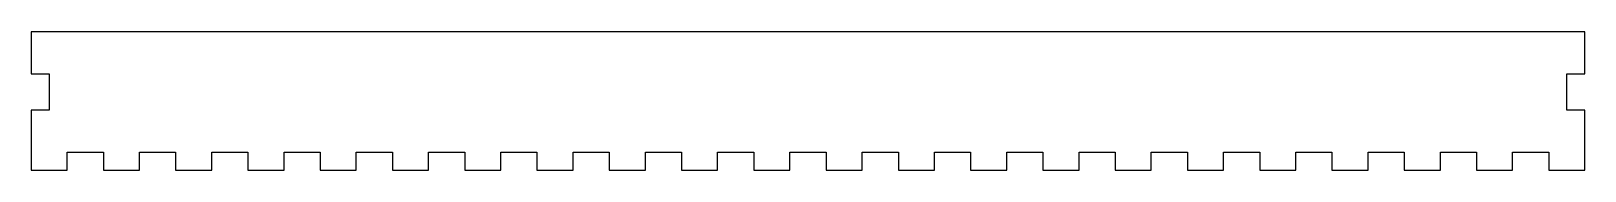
# Model space of a CAD drawing. Header units: millimetres. Extents: x -129 to 129, y -13 to 10.
import ezdxf

# ---------------------------------------------------------------- set-up
doc = ezdxf.new("R2010")
doc.units = ezdxf.units.MM
doc.layers.get('0').update_dxf_attribs({"linetype": 'CONTINUOUS'})

msp = doc.modelspace()

# ---------------------------------------------------------------- linework, layer by layer
for p, q in [((-126, 10), (-129, 10)), ((-129, 10), (-129, 3)), ((126, 10), (-126, 10)), ((129, 10), (126, 10)), ((129, 3), (129, 10)), ((-129, 3), (-126, 3)), ((-126, 3), (-126, -3)), ((126, -3), (126, 3)), ((126, 3), (129, 3)), ((-126, -3), (-129, -3)), ((-129, -3), (-129, -10)), ((129, -3), (126, -3)), ((129, -10), (129, -3)), ((-129, -10), (-129, -13)), ((-123, -13), (-123, -10)), ((-123, -10), (-117, -10)), ((-117, -10), (-117, -13)), ((-111, -13), (-111, -10)), ((-111, -10), (-105, -10)), ((-105, -10), (-105, -13)), ((-99, -13), (-99, -10)), ((-99, -10), (-93, -10)), ((-93, -10), (-93, -13)), ((-87, -13), (-87, -10)), ((-87, -10), (-81, -10)), ((-81, -10), (-81, -13)), ((-75, -13), (-75, -10)), ((-75, -10), (-69, -10)), ((-69, -10), (-69, -13)), ((-63, -13), (-63, -10)), ((-63, -10), (-57, -10)), ((-57, -10), (-57, -13)), ((-51, -13), (-51, -10)), ((-51, -10), (-45, -10)), ((-45, -10), (-45, -13)), ((-39, -13), (-39, -10)), ((-39, -10), (-33, -10)), ((-33, -10), (-33, -13)), ((-27, -13), (-27, -10)), ((-27, -10), (-21, -10)), ((-21, -10), (-21, -13)), ((-15, -13), (-15, -10)), ((-15, -10), (-9, -10)), ((-9, -10), (-9, -13)), ((-3, -13), (-3, -10)), ((-3, -10), (3, -10)), ((3, -10), (3, -13)), ((9, -13), (9, -10)), ((9, -10), (15, -10)), ((15, -10), (15, -13)), ((21, -13), (21, -10)), ((21, -10), (27, -10)), ((27, -10), (27, -13)), ((33, -13), (33, -10)), ((33, -10), (39, -10)), ((39, -10), (39, -13)), ((45, -13), (45, -10)), ((45, -10), (51, -10)), ((51, -10), (51, -13)), ((57, -13), (57, -10)), ((57, -10), (63, -10)), ((63, -10), (63, -13)), ((69, -13), (69, -10)), ((69, -10), (75, -10)), ((75, -10), (75, -13)), ((81, -13), (81, -10)), ((81, -10), (87, -10)), ((87, -10), (87, -13)), ((93, -13), (93, -10)), ((93, -10), (99, -10)), ((99, -10), (99, -13)), ((105, -13), (105, -10)), ((105, -10), (111, -10)), ((111, -10), (111, -13)), ((117, -13), (117, -10)), ((117, -10), (123, -10)), ((123, -10), (123, -13)), ((129, -13), (129, -10)), ((-129, -13), (-126, -13)), ((-126, -13), (-123, -13)), ((-117, -13), (-111, -13)), ((-105, -13), (-99, -13)), ((-93, -13), (-87, -13)), ((-81, -13), (-75, -13)), ((-69, -13), (-63, -13)), ((-57, -13), (-51, -13)), ((-45, -13), (-39, -13)), ((-33, -13), (-27, -13)), ((-21, -13), (-15, -13)), ((-9, -13), (-3, -13)), ((3, -13), (9, -13)), ((15, -13), (21, -13)), ((27, -13), (33, -13)), ((39, -13), (45, -13)), ((51, -13), (57, -13)), ((63, -13), (69, -13)), ((75, -13), (81, -13)), ((87, -13), (93, -13)), ((99, -13), (105, -13)), ((111, -13), (117, -13)), ((123, -13), (126, -13)), ((126, -13), (129, -13))]:
    msp.add_line(p, q)

doc.saveas('drawing.dxf')
